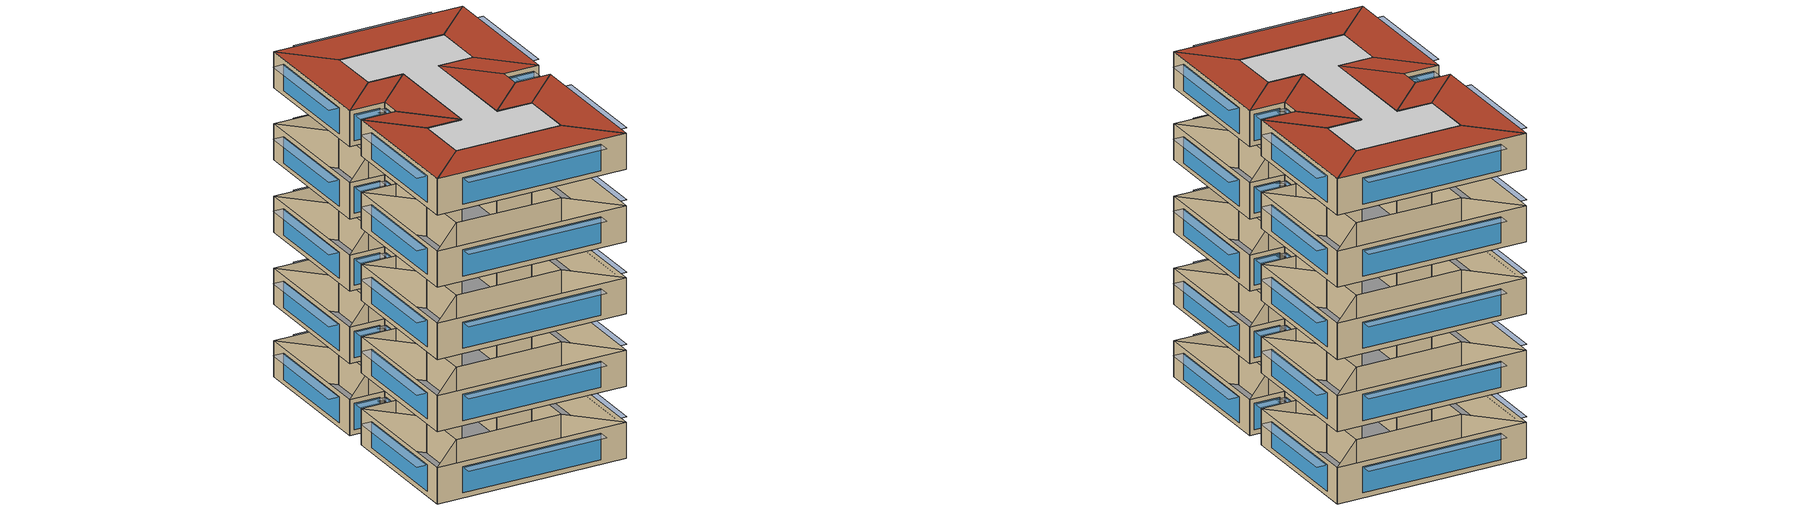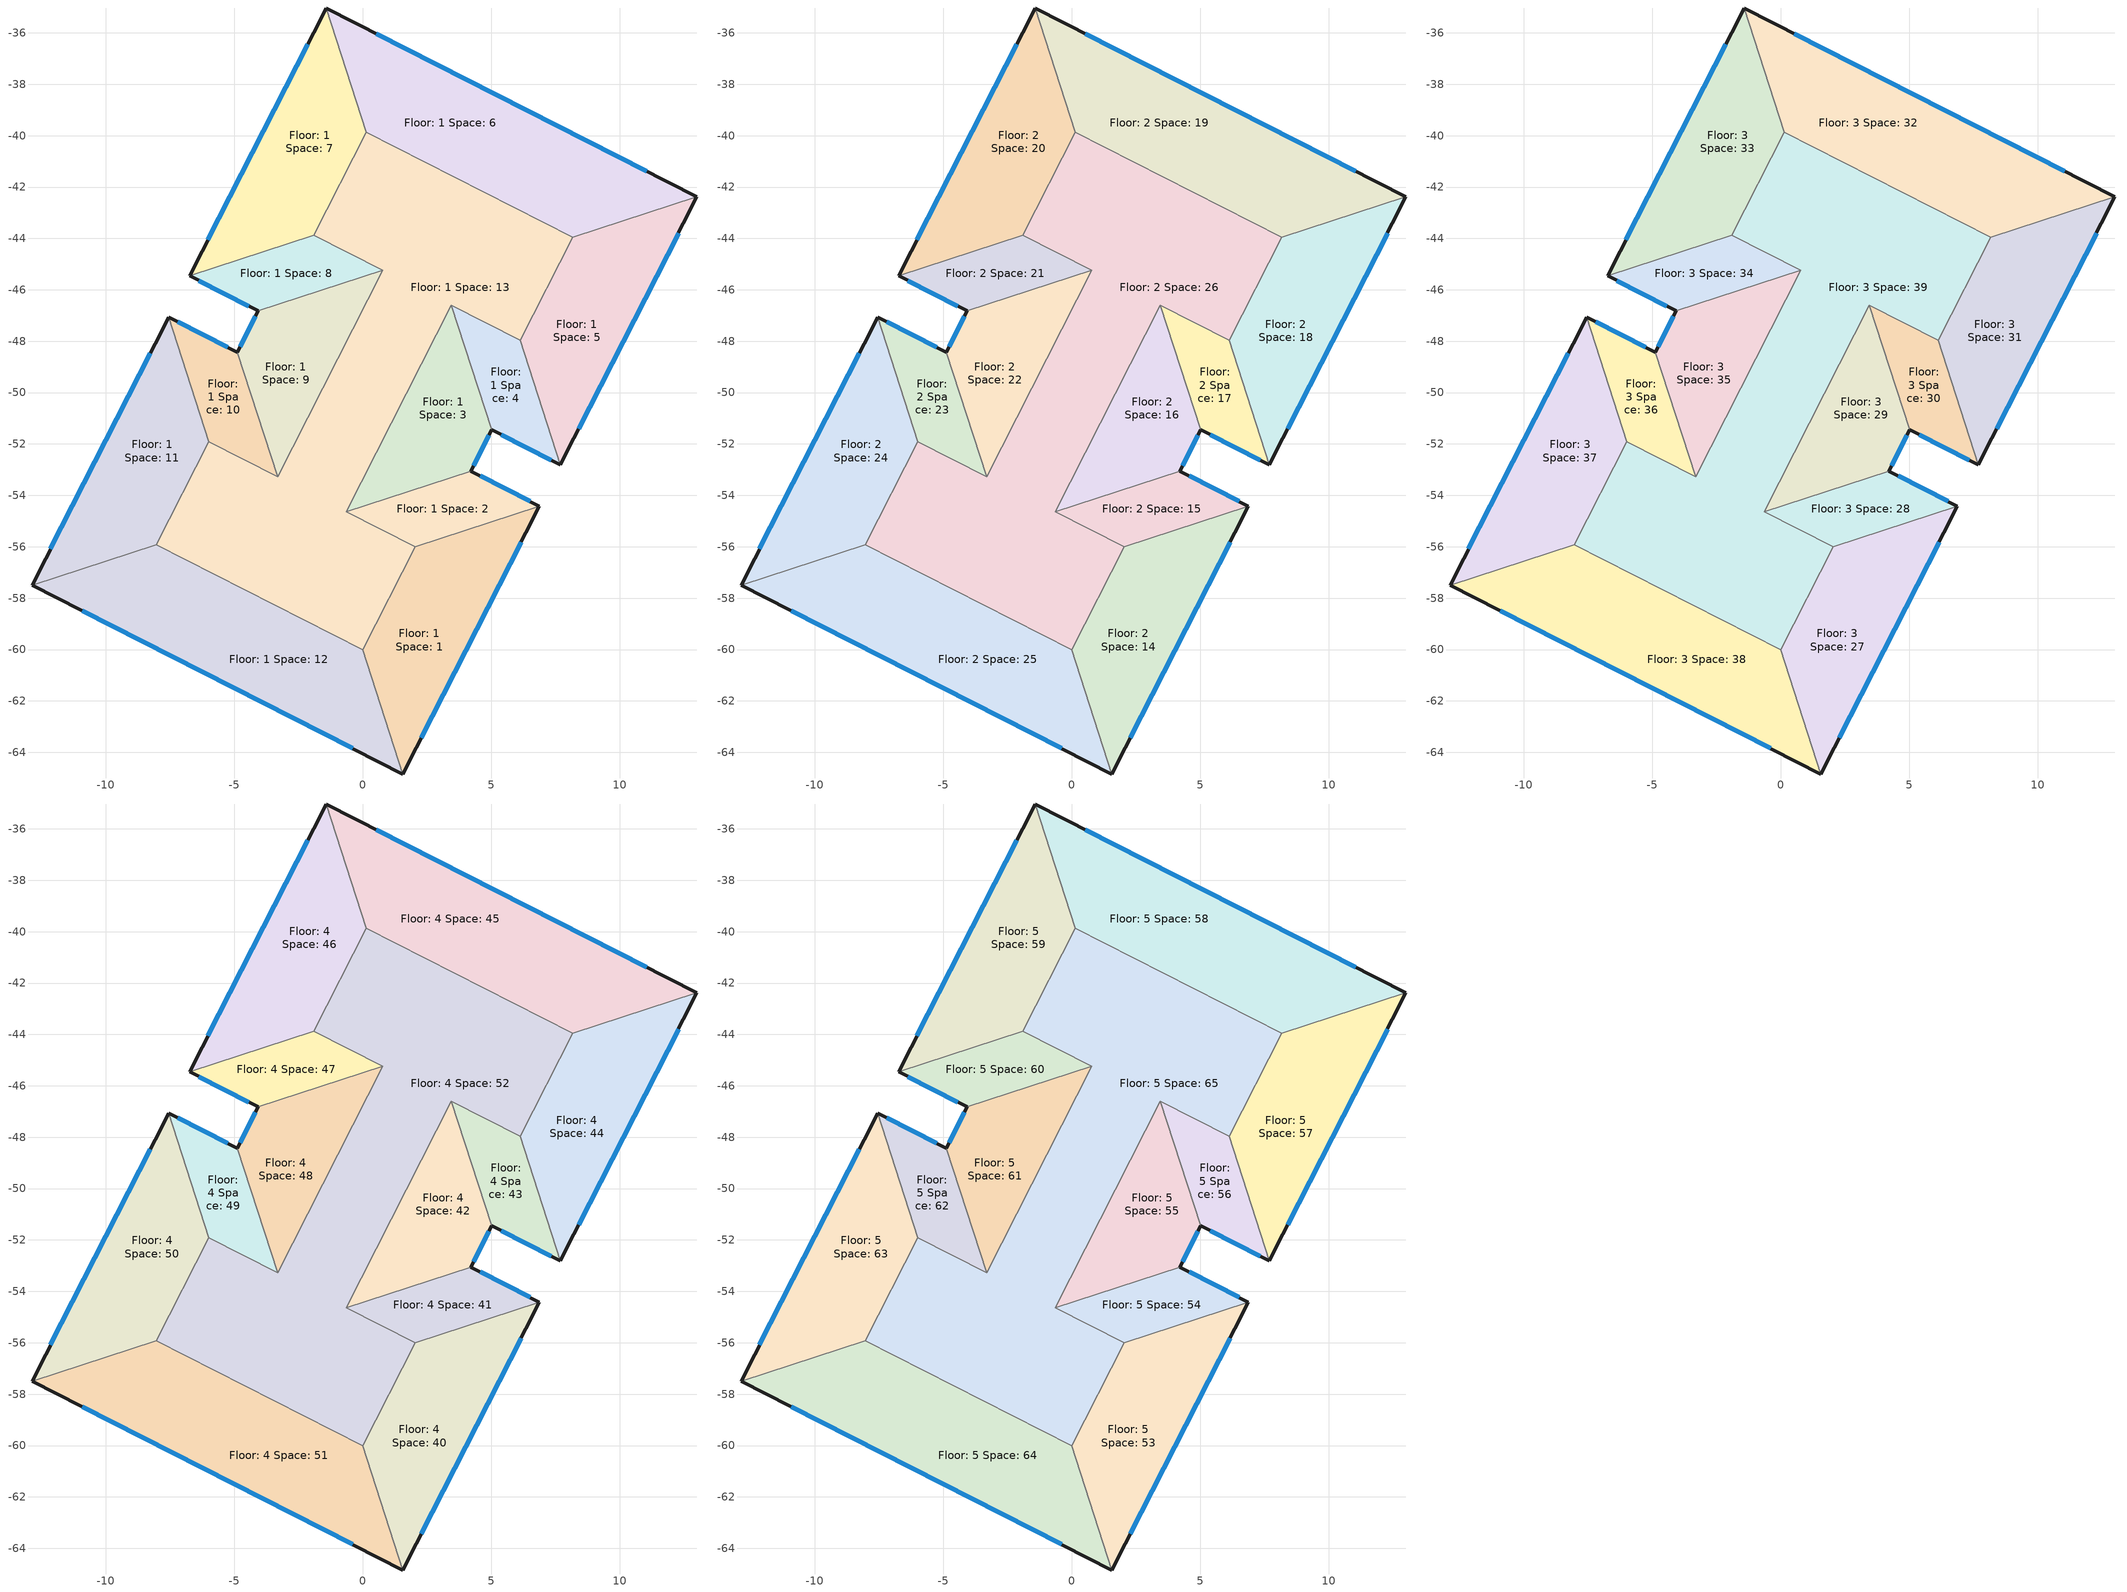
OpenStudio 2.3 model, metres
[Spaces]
Floor: 1 Space: 1
 floor ground: 1.57,-64.84 0,-60 2.04,-55.99 6.88,-54.42 z0
 wall outside: 1.57,-64.84 6.88,-54.42 z0:3
 wall to Floor: 1 Space: 12: 2.04,-55.99 0,-60 / 1.57,-64.84 0,-60 z0:3
 wall to Floor: 1 Space: 2: 2.04,-55.99 6.88,-54.42 z0:3
 wall to Floor: 2 Space: 14: 6.88,-54.42 2.04,-55.99 z6:9
 wall to Floor: 2 Space: 15: 4.21,-53.06 -0.63,-54.63 z6:9
 wall to Floor: 2 Space: 16: 5.03,-51.45 3.46,-46.61 z6:9
 wall to Floor: 2 Space: 17: 7.7,-52.81 6.13,-47.97 z6:9
 wall to Floor: 2 Space: 18: 13.01,-42.39 8.17,-43.96 z6:9
 wall to Floor: 2 Space: 19: -1.42,-35.03 0.15,-39.88 z6:9
 wall to Floor: 2 Space: 20: -6.73,-45.46 -1.89,-43.89 z6:9
 wall to Floor: 2 Space: 21: -4.06,-46.82 0.78,-45.25 z6:9
 wall to Floor: 2 Space: 22: -4.88,-48.42 -3.3,-53.27 z6:9
 wall to Floor: 2 Space: 23: -7.55,-47.06 -5.98,-51.9 z6:9
 wall to Floor: 2 Space: 24: -12.86,-57.49 -8.02,-55.91 z6:9
 wall to Floor: 2 Space: 25: 1.57,-64.84 0,-60 z6:9
 wall to Floor: 3 Space: 27: 6.88,-54.42 2.04,-55.99 z12:15
 wall to Floor: 3 Space: 28: 4.21,-53.06 -0.63,-54.63 z12:15
 wall to Floor: 3 Space: 29: 5.03,-51.45 3.46,-46.61 z12:15
 wall to Floor: 3 Space: 30: 7.7,-52.81 6.13,-47.97 z12:15
 wall to Floor: 3 Space: 31: 13.01,-42.39 8.17,-43.96 z12:15
 wall to Floor: 3 Space: 32: -1.42,-35.03 0.15,-39.88 z12:15
 wall to Floor: 3 Space: 33: -6.73,-45.46 -1.89,-43.89 z12:15
 wall to Floor: 3 Space: 34: -4.06,-46.82 0.78,-45.25 z12:15
 wall to Floor: 3 Space: 35: -4.88,-48.42 -3.3,-53.27 z12:15
 wall to Floor: 3 Space: 36: -7.55,-47.06 -5.98,-51.9 z12:15
 wall to Floor: 3 Space: 37: -12.86,-57.49 -8.02,-55.91 z12:15
 wall to Floor: 3 Space: 38: 1.57,-64.84 0,-60 z12:15
 wall to Floor: 4 Space: 40: 6.88,-54.42 2.04,-55.99 z18:21
 wall to Floor: 4 Space: 41: 4.21,-53.06 -0.63,-54.63 z18:21
 wall to Floor: 4 Space: 42: 5.03,-51.45 3.46,-46.61 z18:21
 wall to Floor: 4 Space: 43: 7.7,-52.81 6.13,-47.97 z18:21
 wall to Floor: 4 Space: 44: 13.01,-42.39 8.17,-43.96 z18:21
 wall to Floor: 4 Space: 45: -1.42,-35.03 0.15,-39.88 z18:21
 wall to Floor: 4 Space: 46: -6.73,-45.46 -1.89,-43.89 z18:21
 wall to Floor: 4 Space: 47: -4.06,-46.82 0.78,-45.25 z18:21
 wall to Floor: 4 Space: 48: -4.88,-48.42 -3.3,-53.27 z18:21
 wall to Floor: 4 Space: 49: -7.55,-47.06 -5.98,-51.9 z18:21
 wall to Floor: 4 Space: 50: -12.86,-57.49 -8.02,-55.91 z18:21
 wall to Floor: 4 Space: 51: 1.57,-64.84 0,-60 z18:21
 wall to Floor: 5 Space: 53: 6.88,-54.42 2.04,-55.99 z24:27
 wall to Floor: 5 Space: 54: 4.21,-53.06 -0.63,-54.63 z24:27
 wall to Floor: 5 Space: 55: 5.03,-51.45 3.46,-46.61 z24:27
 wall to Floor: 5 Space: 56: 7.7,-52.81 6.13,-47.97 z24:27
 wall to Floor: 5 Space: 57: 13.01,-42.39 8.17,-43.96 z24:27
 wall to Floor: 5 Space: 58: -1.42,-35.03 0.15,-39.88 z24:27
 wall to Floor: 5 Space: 59: -6.73,-45.46 -1.89,-43.89 z24:27
 wall to Floor: 5 Space: 60: -4.06,-46.82 0.78,-45.25 z24:27
 wall to Floor: 5 Space: 61: -4.88,-48.42 -3.3,-53.27 z24:27
 wall to Floor: 5 Space: 62: -7.55,-47.06 -5.98,-51.9 z24:27
 wall to Floor: 5 Space: 63: -12.86,-57.49 -8.02,-55.91 z24:27
 wall to Floor: 5 Space: 64: 1.57,-64.84 0,-60 z24:27
 window: 2.29,-63.43 6.17,-55.82 z0.41:2.6
Floor: 1 Space: 12
 floor ground: -12.86,-57.49 -8.02,-55.91 0,-60 1.57,-64.84 z0
 wall outside: -12.86,-57.49 1.57,-64.84 z0:3
 wall to Floor: 1 Space: 2: 2.04,-55.99 -0.63,-54.63 z0:3
 wall to Floor: 1 Space: 3: -0.63,-54.63 3.46,-46.61 z0:3
 wall to Floor: 1 Space: 4: 3.46,-46.61 6.13,-47.97 z0:3
 wall to Floor: 1 Space: 5: 6.13,-47.97 8.17,-43.96 z0:3
 wall to Floor: 1 Space: 6: 8.17,-43.96 0.15,-39.88 z0:3
 wall to Floor: 1 Space: 7: 0.15,-39.88 -1.89,-43.89 z0:3
 wall to Floor: 1 Space: 8: -1.89,-43.89 0.78,-45.25 z0:3
 wall to Floor: 1 Space: 9: 0.78,-45.25 -3.3,-53.27 z0:3
 wall to Floor: 1 Space: 10: -3.3,-53.27 -5.98,-51.9 z0:3
 wall to Floor: 1 Space: 11: -5.98,-51.9 -8.02,-55.91 / -12.86,-57.49 -8.02,-55.91 z0:3
 wall adiabatic: 0,-60 -8.02,-55.91 z0:3
 wall to Floor: 2 Space: 24: -5.98,-51.9 -8.02,-55.91 z6:9
 window: -10.91,-58.48 -0.38,-63.85 z0.41:2.6
Floor: 1 Space: 2
 floor ground: 6.88,-54.42 2.04,-55.99 -0.63,-54.63 4.21,-53.06 z0
 wall outside: 6.88,-54.42 4.21,-53.06 z0:3
 wall to Floor: 1 Space: 3: -0.63,-54.63 4.21,-53.06 z0:3
 window: 6.52,-54.23 4.57,-53.24 z0.41:2.6
Floor: 1 Space: 3
 floor ground: 4.21,-53.06 -0.63,-54.63 3.46,-46.61 5.03,-51.45 z0
 wall outside: 4.21,-53.06 5.03,-51.45 z0:3
 wall to Floor: 1 Space: 4: 3.46,-46.61 5.03,-51.45 z0:3
 window: 4.32,-52.84 4.92,-51.67 z0.41:2.6
Floor: 1 Space: 4
 floor ground: 5.03,-51.45 3.46,-46.61 6.13,-47.97 7.7,-52.81 z0
 wall outside: 5.03,-51.45 7.7,-52.81 z0:3
 wall to Floor: 1 Space: 5: 6.13,-47.97 7.7,-52.81 z0:3
 window: 5.39,-51.64 7.34,-52.63 z0.41:2.6
Floor: 1 Space: 5
 floor ground: 7.7,-52.81 6.13,-47.97 8.17,-43.96 13.01,-42.39 z0
 wall outside: 7.7,-52.81 13.01,-42.39 z0:3
 wall to Floor: 1 Space: 6: 8.17,-43.96 13.01,-42.39 z0:3
 window: 8.42,-51.41 12.3,-43.8 z0.41:2.6
Floor: 1 Space: 6
 floor ground: 13.01,-42.39 8.17,-43.96 0.15,-39.88 -1.42,-35.03 z0
 wall outside: 13.01,-42.39 -1.42,-35.03 z0:3
 wall to Floor: 1 Space: 7: 0.15,-39.88 -1.42,-35.03 z0:3
 window: 11.07,-41.4 0.53,-36.03 z0.41:2.6
Floor: 1 Space: 7
 floor ground: -1.42,-35.03 0.15,-39.88 -1.89,-43.89 -6.73,-45.46 z0
 wall outside: -1.42,-35.03 -6.73,-45.46 z0:3
 wall to Floor: 1 Space: 8: -1.89,-43.89 -6.73,-45.46 z0:3
 window: -2.14,-36.44 -6.02,-44.05 z0.41:2.6
Floor: 1 Space: 8
 floor ground: -6.73,-45.46 -1.89,-43.89 0.78,-45.25 -4.06,-46.82 z0
 wall outside: -6.73,-45.46 -4.06,-46.82 z0:3
 wall to Floor: 1 Space: 9: 0.78,-45.25 -4.06,-46.82 z0:3
 window: -6.37,-45.64 -4.42,-46.64 z0.41:2.6
Floor: 1 Space: 9
 floor ground: -4.06,-46.82 0.78,-45.25 -3.3,-53.27 -4.88,-48.42 z0
 wall outside: -4.06,-46.82 -4.88,-48.42 z0:3
 wall to Floor: 1 Space: 10: -3.3,-53.27 -4.88,-48.42 z0:3
 window: -4.17,-47.04 -4.77,-48.21 z0.41:2.6
Floor: 1 Space: 10
 floor ground: -4.88,-48.42 -3.3,-53.27 -5.98,-51.9 -7.55,-47.06 z0
 wall outside: -4.88,-48.42 -7.55,-47.06 z0:3
 wall to Floor: 1 Space: 11: -5.98,-51.9 -7.55,-47.06 z0:3
 window: -5.24,-48.24 -7.19,-47.25 z0.41:2.6
Floor: 1 Space: 11
 floor ground: -7.55,-47.06 -5.98,-51.9 -8.02,-55.91 -12.86,-57.49 z0
 wall outside: -7.55,-47.06 -12.86,-57.49 z0:3
 window: -8.27,-48.47 -12.14,-56.08 z0.41:2.6
Floor: 1 Space: 13
 floor ground: -8.02,-55.91 -5.98,-51.9 -3.3,-53.27 0.78,-45.25 -1.89,-43.89 0.15,-39.88 8.17,-43.96 6.13,-47.97 3.46,-46.61 -0.63,-54.63 2.04,-55.99 0,-60 z0
Floor: 2 Space: 14
 floor ground: 1.57,-64.84 0,-60 2.04,-55.99 6.88,-54.42 z6
 wall outside: 1.57,-64.84 6.88,-54.42 z6:9
 wall to Floor: 2 Space: 24: 2.04,-55.99 0,-60 z6:9
 window: 2.29,-63.43 6.17,-55.82 z6.41:8.6
Floor: 2 Space: 24
 floor ground: -7.55,-47.06 -5.98,-51.9 -8.02,-55.91 -12.86,-57.49 z6
 wall outside: -7.55,-47.06 -12.86,-57.49 z6:9
 wall to Floor: 2 Space: 15: 2.04,-55.99 -0.63,-54.63 z6:9
 wall to Floor: 2 Space: 16: -0.63,-54.63 3.46,-46.61 z6:9
 wall to Floor: 2 Space: 17: 3.46,-46.61 6.13,-47.97 z6:9
 wall to Floor: 2 Space: 18: 6.13,-47.97 8.17,-43.96 z6:9
 wall to Floor: 2 Space: 19: 8.17,-43.96 0.15,-39.88 z6:9
 wall to Floor: 2 Space: 20: 0.15,-39.88 -1.89,-43.89 z6:9
 wall to Floor: 2 Space: 21: -1.89,-43.89 0.78,-45.25 z6:9
 wall to Floor: 2 Space: 22: 0.78,-45.25 -3.3,-53.27 z6:9
 wall to Floor: 2 Space: 23: -3.3,-53.27 -5.98,-51.9 z6:9
 wall to Floor: 2 Space: 25: -8.02,-55.91 0,-60 z6:9
 wall to Floor: 3 Space: 36: -3.3,-53.27 -5.98,-51.9 z12:15
 window: -8.27,-48.47 -12.14,-56.08 z6.41:8.6
Floor: 2 Space: 15
 floor ground: 6.88,-54.42 2.04,-55.99 -0.63,-54.63 4.21,-53.06 z6
 wall outside: 6.88,-54.42 4.21,-53.06 z6:9
 window: 6.52,-54.23 4.57,-53.24 z6.41:8.6
Floor: 2 Space: 16
 floor ground: 4.21,-53.06 -0.63,-54.63 3.46,-46.61 5.03,-51.45 z6
 wall outside: 4.21,-53.06 5.03,-51.45 z6:9
 window: 4.32,-52.84 4.92,-51.67 z6.41:8.6
Floor: 2 Space: 17
 floor ground: 5.03,-51.45 3.46,-46.61 6.13,-47.97 7.7,-52.81 z6
 wall outside: 5.03,-51.45 7.7,-52.81 z6:9
 window: 5.39,-51.64 7.34,-52.63 z6.41:8.6
Floor: 2 Space: 18
 floor ground: 7.7,-52.81 6.13,-47.97 8.17,-43.96 13.01,-42.39 z6
 wall outside: 7.7,-52.81 13.01,-42.39 z6:9
 window: 8.42,-51.41 12.3,-43.8 z6.41:8.6
Floor: 2 Space: 19
 floor ground: 13.01,-42.39 8.17,-43.96 0.15,-39.88 -1.42,-35.03 z6
 wall outside: 13.01,-42.39 -1.42,-35.03 z6:9
 window: 11.07,-41.4 0.53,-36.03 z6.41:8.6
Floor: 2 Space: 20
 floor ground: -1.42,-35.03 0.15,-39.88 -1.89,-43.89 -6.73,-45.46 z6
 wall outside: -1.42,-35.03 -6.73,-45.46 z6:9
 window: -2.14,-36.44 -6.02,-44.05 z6.41:8.6
Floor: 2 Space: 21
 floor ground: -6.73,-45.46 -1.89,-43.89 0.78,-45.25 -4.06,-46.82 z6
 wall outside: -6.73,-45.46 -4.06,-46.82 z6:9
 window: -6.37,-45.64 -4.42,-46.64 z6.41:8.6
Floor: 2 Space: 22
 floor ground: -4.06,-46.82 0.78,-45.25 -3.3,-53.27 -4.88,-48.42 z6
 wall outside: -4.06,-46.82 -4.88,-48.42 z6:9
 window: -4.17,-47.04 -4.77,-48.21 z6.41:8.6
Floor: 2 Space: 23
 floor ground: -4.88,-48.42 -3.3,-53.27 -5.98,-51.9 -7.55,-47.06 z6
 wall outside: -4.88,-48.42 -7.55,-47.06 z6:9
 window: -5.24,-48.24 -7.19,-47.25 z6.41:8.6
Floor: 2 Space: 25
 floor ground: -12.86,-57.49 -8.02,-55.91 0,-60 1.57,-64.84 z6
 wall outside: -12.86,-57.49 1.57,-64.84 z6:9
 window: -10.91,-58.48 -0.38,-63.85 z6.41:8.6
Floor: 2 Space: 26
 floor ground: -8.02,-55.91 -5.98,-51.9 -3.3,-53.27 0.78,-45.25 -1.89,-43.89 0.15,-39.88 8.17,-43.96 6.13,-47.97 3.46,-46.61 -0.63,-54.63 2.04,-55.99 0,-60 z6
Floor: 3 Space: 27
 floor ground: 1.57,-64.84 0,-60 2.04,-55.99 6.88,-54.42 z12
 wall outside: 1.57,-64.84 6.88,-54.42 z12:15
 wall to Floor: 3 Space: 36: 2.04,-55.99 0,-60 z12:15
 window: 2.29,-63.43 6.17,-55.82 z12.4:14.6
Floor: 3 Space: 36
 floor ground: -4.88,-48.42 -3.3,-53.27 -5.98,-51.9 -7.55,-47.06 z12
 wall outside: -4.88,-48.42 -7.55,-47.06 z12:15
 wall to Floor: 3 Space: 28: 2.04,-55.99 -0.63,-54.63 z12:15
 wall to Floor: 3 Space: 29: -0.63,-54.63 3.46,-46.61 z12:15
 wall to Floor: 3 Space: 30: 3.46,-46.61 6.13,-47.97 z12:15
 wall to Floor: 3 Space: 31: 6.13,-47.97 8.17,-43.96 z12:15
 wall to Floor: 3 Space: 32: 8.17,-43.96 0.15,-39.88 z12:15
 wall to Floor: 3 Space: 33: 0.15,-39.88 -1.89,-43.89 z12:15
 wall to Floor: 3 Space: 34: -1.89,-43.89 0.78,-45.25 z12:15
 wall to Floor: 3 Space: 35: 0.78,-45.25 -3.3,-53.27 z12:15
 wall to Floor: 3 Space: 37: -5.98,-51.9 -8.02,-55.91 z12:15
 wall to Floor: 3 Space: 38: -8.02,-55.91 0,-60 z12:15
 wall to Floor: 4 Space: 48: 0.78,-45.25 -3.3,-53.27 z18:21
 window: -5.24,-48.24 -7.19,-47.25 z12.4:14.6
Floor: 3 Space: 28
 floor ground: 6.88,-54.42 2.04,-55.99 -0.63,-54.63 4.21,-53.06 z12
 wall outside: 6.88,-54.42 4.21,-53.06 z12:15
 window: 6.52,-54.23 4.57,-53.24 z12.4:14.6
Floor: 3 Space: 29
 floor ground: 4.21,-53.06 -0.63,-54.63 3.46,-46.61 5.03,-51.45 z12
 wall outside: 4.21,-53.06 5.03,-51.45 z12:15
 window: 4.32,-52.84 4.92,-51.67 z12.4:14.6
Floor: 3 Space: 30
 floor ground: 5.03,-51.45 3.46,-46.61 6.13,-47.97 7.7,-52.81 z12
 wall outside: 5.03,-51.45 7.7,-52.81 z12:15
 window: 5.39,-51.64 7.34,-52.63 z12.4:14.6
Floor: 3 Space: 31
 floor ground: 7.7,-52.81 6.13,-47.97 8.17,-43.96 13.01,-42.39 z12
 wall outside: 7.7,-52.81 13.01,-42.39 z12:15
 window: 8.42,-51.41 12.3,-43.8 z12.4:14.6
Floor: 3 Space: 32
 floor ground: 13.01,-42.39 8.17,-43.96 0.15,-39.88 -1.42,-35.03 z12
 wall outside: 13.01,-42.39 -1.42,-35.03 z12:15
 window: 11.07,-41.4 0.53,-36.03 z12.4:14.6
Floor: 3 Space: 33
 floor ground: -1.42,-35.03 0.15,-39.88 -1.89,-43.89 -6.73,-45.46 z12
 wall outside: -1.42,-35.03 -6.73,-45.46 z12:15
 window: -2.14,-36.44 -6.02,-44.05 z12.4:14.6
Floor: 3 Space: 34
 floor ground: -6.73,-45.46 -1.89,-43.89 0.78,-45.25 -4.06,-46.82 z12
 wall outside: -6.73,-45.46 -4.06,-46.82 z12:15
 window: -6.37,-45.64 -4.42,-46.64 z12.4:14.6
Floor: 3 Space: 35
 floor ground: -4.06,-46.82 0.78,-45.25 -3.3,-53.27 -4.88,-48.42 z12
 wall outside: -4.06,-46.82 -4.88,-48.42 z12:15
 window: -4.17,-47.04 -4.77,-48.21 z12.4:14.6
Floor: 3 Space: 37
 floor ground: -7.55,-47.06 -5.98,-51.9 -8.02,-55.91 -12.86,-57.49 z12
 wall outside: -7.55,-47.06 -12.86,-57.49 z12:15
 window: -8.27,-48.47 -12.14,-56.08 z12.4:14.6
Floor: 3 Space: 38
 floor ground: -12.86,-57.49 -8.02,-55.91 0,-60 1.57,-64.84 z12
 wall outside: -12.86,-57.49 1.57,-64.84 z12:15
 window: -10.91,-58.48 -0.38,-63.85 z12.4:14.6
Floor: 3 Space: 39
 floor ground: -8.02,-55.91 -5.98,-51.9 -3.3,-53.27 0.78,-45.25 -1.89,-43.89 0.15,-39.88 8.17,-43.96 6.13,-47.97 3.46,-46.61 -0.63,-54.63 2.04,-55.99 0,-60 z12
Floor: 4 Space: 40
 floor ground: 1.57,-64.84 0,-60 2.04,-55.99 6.88,-54.42 z18
 wall outside: 1.57,-64.84 6.88,-54.42 z18:21
 wall to Floor: 4 Space: 48: 2.04,-55.99 0,-60 z18:21
 window: 2.29,-63.43 6.17,-55.82 z18.41:20.59
Floor: 4 Space: 48
 floor ground: -4.06,-46.82 0.78,-45.25 -3.3,-53.27 -4.88,-48.42 z18
 wall outside: -4.06,-46.82 -4.88,-48.42 z18:21
 wall to Floor: 4 Space: 41: 2.04,-55.99 -0.63,-54.63 z18:21
 wall to Floor: 4 Space: 42: -0.63,-54.63 3.46,-46.61 z18:21
 wall to Floor: 4 Space: 43: 3.46,-46.61 6.13,-47.97 z18:21
 wall to Floor: 4 Space: 44: 6.13,-47.97 8.17,-43.96 z18:21
 wall to Floor: 4 Space: 45: 8.17,-43.96 0.15,-39.88 z18:21
 wall to Floor: 4 Space: 46: 0.15,-39.88 -1.89,-43.89 z18:21
 wall to Floor: 4 Space: 47: -1.89,-43.89 0.78,-45.25 z18:21
 wall to Floor: 4 Space: 49: -3.3,-53.27 -5.98,-51.9 z18:21
 wall to Floor: 4 Space: 50: -5.98,-51.9 -8.02,-55.91 z18:21
 wall to Floor: 4 Space: 51: -8.02,-55.91 0,-60 z18:21
 wall to Floor: 5 Space: 60: -1.89,-43.89 0.78,-45.25 z24:27
 window: -4.17,-47.04 -4.77,-48.21 z18.41:20.59
Floor: 4 Space: 41
 floor ground: 6.88,-54.42 2.04,-55.99 -0.63,-54.63 4.21,-53.06 z18
 wall outside: 6.88,-54.42 4.21,-53.06 z18:21
 window: 6.52,-54.23 4.57,-53.24 z18.41:20.59
Floor: 4 Space: 42
 floor ground: 4.21,-53.06 -0.63,-54.63 3.46,-46.61 5.03,-51.45 z18
 wall outside: 4.21,-53.06 5.03,-51.45 z18:21
 window: 4.32,-52.84 4.92,-51.67 z18.41:20.59
Floor: 4 Space: 43
 floor ground: 5.03,-51.45 3.46,-46.61 6.13,-47.97 7.7,-52.81 z18
 wall outside: 5.03,-51.45 7.7,-52.81 z18:21
 window: 5.39,-51.64 7.34,-52.63 z18.41:20.59
Floor: 4 Space: 44
 floor ground: 7.7,-52.81 6.13,-47.97 8.17,-43.96 13.01,-42.39 z18
 wall outside: 7.7,-52.81 13.01,-42.39 z18:21
 window: 8.42,-51.41 12.3,-43.8 z18.41:20.59
Floor: 4 Space: 45
 floor ground: 13.01,-42.39 8.17,-43.96 0.15,-39.88 -1.42,-35.03 z18
 wall outside: 13.01,-42.39 -1.42,-35.03 z18:21
 window: 11.07,-41.4 0.53,-36.03 z18.41:20.59
Floor: 4 Space: 46
 floor ground: -1.42,-35.03 0.15,-39.88 -1.89,-43.89 -6.73,-45.46 z18
 wall outside: -1.42,-35.03 -6.73,-45.46 z18:21
 window: -2.14,-36.44 -6.02,-44.05 z18.41:20.59
Floor: 4 Space: 47
 floor ground: -6.73,-45.46 -1.89,-43.89 0.78,-45.25 -4.06,-46.82 z18
 wall outside: -6.73,-45.46 -4.06,-46.82 z18:21
 window: -6.37,-45.64 -4.42,-46.64 z18.41:20.59
Floor: 4 Space: 49
 floor ground: -4.88,-48.42 -3.3,-53.27 -5.98,-51.9 -7.55,-47.06 z18
 wall outside: -4.88,-48.42 -7.55,-47.06 z18:21
 window: -5.24,-48.24 -7.19,-47.25 z18.41:20.59
Floor: 4 Space: 50
 floor ground: -7.55,-47.06 -5.98,-51.9 -8.02,-55.91 -12.86,-57.49 z18
 wall outside: -7.55,-47.06 -12.86,-57.49 z18:21
 window: -8.27,-48.47 -12.14,-56.08 z18.41:20.59
Floor: 4 Space: 51
 floor ground: -12.86,-57.49 -8.02,-55.91 0,-60 1.57,-64.84 z18
 wall outside: -12.86,-57.49 1.57,-64.84 z18:21
 window: -10.91,-58.48 -0.38,-63.85 z18.41:20.59
Floor: 4 Space: 52
 floor ground: -8.02,-55.91 -5.98,-51.9 -3.3,-53.27 0.78,-45.25 -1.89,-43.89 0.15,-39.88 8.17,-43.96 6.13,-47.97 3.46,-46.61 -0.63,-54.63 2.04,-55.99 0,-60 z18
Floor: 5 Space: 53
 floor ground: 1.57,-64.84 0,-60 2.04,-55.99 6.88,-54.42 z24
 wall outside: 1.57,-64.84 6.88,-54.42 z24:27
 wall to Floor: 5 Space: 60: 2.04,-55.99 0,-60 z24:27
 window: 2.29,-63.43 6.17,-55.82 z24.41:26.59
 roof outside: 0,-60 1.57,-64.84 6.88,-54.42 2.04,-55.99 z27
Floor: 5 Space: 60
 floor ground: -6.73,-45.46 -1.89,-43.89 0.78,-45.25 -4.06,-46.82 z24
 wall outside: -6.73,-45.46 -4.06,-46.82 z24:27
 wall to Floor: 5 Space: 54: 2.04,-55.99 -0.63,-54.63 z24:27
 wall to Floor: 5 Space: 55: -0.63,-54.63 3.46,-46.61 z24:27
 wall to Floor: 5 Space: 56: 3.46,-46.61 6.13,-47.97 z24:27
 wall to Floor: 5 Space: 57: 6.13,-47.97 8.17,-43.96 z24:27
 wall to Floor: 5 Space: 58: 8.17,-43.96 0.15,-39.88 z24:27
 wall to Floor: 5 Space: 59: 0.15,-39.88 -1.89,-43.89 z24:27
 wall to Floor: 5 Space: 61: 0.78,-45.25 -3.3,-53.27 z24:27
 wall to Floor: 5 Space: 62: -3.3,-53.27 -5.98,-51.9 z24:27
 wall to Floor: 5 Space: 63: -5.98,-51.9 -8.02,-55.91 z24:27
 wall to Floor: 5 Space: 64: -8.02,-55.91 0,-60 z24:27
 window: -6.37,-45.64 -4.42,-46.64 z24.41:26.59
 roof outside: -1.89,-43.89 -6.73,-45.46 -4.06,-46.82 0.78,-45.25 z27
Floor: 5 Space: 54
 floor ground: 6.88,-54.42 2.04,-55.99 -0.63,-54.63 4.21,-53.06 z24
 wall outside: 6.88,-54.42 4.21,-53.06 z24:27
 window: 6.52,-54.23 4.57,-53.24 z24.41:26.59
 roof outside: 2.04,-55.99 6.88,-54.42 4.21,-53.06 -0.63,-54.63 z27
Floor: 5 Space: 55
 floor ground: 4.21,-53.06 -0.63,-54.63 3.46,-46.61 5.03,-51.45 z24
 wall outside: 4.21,-53.06 5.03,-51.45 z24:27
 window: 4.32,-52.84 4.92,-51.67 z24.41:26.59
 roof outside: -0.63,-54.63 4.21,-53.06 5.03,-51.45 3.46,-46.61 z27
Floor: 5 Space: 56
 floor ground: 5.03,-51.45 3.46,-46.61 6.13,-47.97 7.7,-52.81 z24
 wall outside: 5.03,-51.45 7.7,-52.81 z24:27
 window: 5.39,-51.64 7.34,-52.63 z24.41:26.59
 roof outside: 3.46,-46.61 5.03,-51.45 7.7,-52.81 6.13,-47.97 z27
Floor: 5 Space: 57
 floor ground: 7.7,-52.81 6.13,-47.97 8.17,-43.96 13.01,-42.39 z24
 wall outside: 7.7,-52.81 13.01,-42.39 z24:27
 window: 8.42,-51.41 12.3,-43.8 z24.41:26.59
 roof outside: 6.13,-47.97 7.7,-52.81 13.01,-42.39 8.17,-43.96 z27
Floor: 5 Space: 58
 floor ground: 13.01,-42.39 8.17,-43.96 0.15,-39.88 -1.42,-35.03 z24
 wall outside: 13.01,-42.39 -1.42,-35.03 z24:27
 window: 11.07,-41.4 0.53,-36.03 z24.41:26.59
 roof outside: 8.17,-43.96 13.01,-42.39 -1.42,-35.03 0.15,-39.88 z27
Floor: 5 Space: 59
 floor ground: -1.42,-35.03 0.15,-39.88 -1.89,-43.89 -6.73,-45.46 z24
 wall outside: -1.42,-35.03 -6.73,-45.46 z24:27
 window: -2.14,-36.44 -6.02,-44.05 z24.41:26.59
 roof outside: 0.15,-39.88 -1.42,-35.03 -6.73,-45.46 -1.89,-43.89 z27
Floor: 5 Space: 61
 floor ground: -4.06,-46.82 0.78,-45.25 -3.3,-53.27 -4.88,-48.42 z24
 wall outside: -4.06,-46.82 -4.88,-48.42 z24:27
 window: -4.17,-47.04 -4.77,-48.21 z24.41:26.59
 roof outside: 0.78,-45.25 -4.06,-46.82 -4.88,-48.42 -3.3,-53.27 z27
Floor: 5 Space: 62
 floor ground: -4.88,-48.42 -3.3,-53.27 -5.98,-51.9 -7.55,-47.06 z24
 wall outside: -4.88,-48.42 -7.55,-47.06 z24:27
 window: -5.24,-48.24 -7.19,-47.25 z24.41:26.59
 roof outside: -3.3,-53.27 -4.88,-48.42 -7.55,-47.06 -5.98,-51.9 z27
Floor: 5 Space: 63
 floor ground: -7.55,-47.06 -5.98,-51.9 -8.02,-55.91 -12.86,-57.49 z24
 wall outside: -7.55,-47.06 -12.86,-57.49 z24:27
 window: -8.27,-48.47 -12.14,-56.08 z24.41:26.59
 roof outside: -5.98,-51.9 -7.55,-47.06 -12.86,-57.49 -8.02,-55.91 z27
Floor: 5 Space: 64
 floor ground: -12.86,-57.49 -8.02,-55.91 0,-60 1.57,-64.84 z24
 wall outside: -12.86,-57.49 1.57,-64.84 z24:27
 window: -10.91,-58.48 -0.38,-63.85 z24.41:26.59
 roof outside: -8.02,-55.91 -12.86,-57.49 1.57,-64.84 0,-60 z27
Floor: 5 Space: 65
 floor ground: -8.02,-55.91 -5.98,-51.9 -3.3,-53.27 0.78,-45.25 -1.89,-43.89 0.15,-39.88 8.17,-43.96 6.13,-47.97 3.46,-46.61 -0.63,-54.63 2.04,-55.99 0,-60 z24
 ceiling ground: -8.02,-55.91 -5.98,-51.9 -3.3,-53.27 0.78,-45.25 -1.89,-43.89 0.15,-39.88 8.17,-43.96 6.13,-47.97 3.46,-46.61 -0.63,-54.63 2.04,-55.99 0,-60 z27
shading: 3.09,-63.84 6.97,-56.23 6.17,-55.82 2.29,-63.43 z2.6; 6.93,-53.43 4.98,-52.44 4.57,-53.24 6.52,-54.23 z2.6; 5.12,-53.25 5.72,-52.08 4.92,-51.67 4.32,-52.84 z2.6; 4.98,-52.44 6.93,-53.43 7.34,-52.63 5.39,-51.64 z2.6; 9.22,-51.81 13.1,-44.2 12.3,-43.8 8.42,-51.41 z2.6; 11.47,-40.59 0.94,-35.23 0.53,-36.03 11.07,-41.4 z2.6; -2.94,-36.03 -6.82,-43.64 -6.02,-44.05 -2.14,-36.44 z2.6; -6.78,-46.44 -4.83,-47.44 -4.42,-46.64 -6.37,-45.64 z2.6; -4.97,-46.63 -5.57,-47.8 -4.77,-48.21 -4.17,-47.04 z2.6; -4.83,-47.44 -6.78,-46.44 -7.19,-47.25 -5.24,-48.24 z2.6; -9.07,-48.06 -12.95,-55.67 -12.14,-56.08 -8.27,-48.47 z2.6; -11.32,-59.28 -0.78,-64.65 -0.38,-63.85 -10.91,-58.48 z2.6; 3.09,-63.84 6.97,-56.23 6.17,-55.82 2.29,-63.43 z8.6; 6.93,-53.43 4.98,-52.44 4.57,-53.24 6.52,-54.23 z8.6; 5.12,-53.25 5.72,-52.08 4.92,-51.67 4.32,-52.84 z8.6; 4.98,-52.44 6.93,-53.43 7.34,-52.63 5.39,-51.64 z8.6; 9.22,-51.81 13.1,-44.2 12.3,-43.8 8.42,-51.41 z8.6; 11.47,-40.59 0.94,-35.23 0.53,-36.03 11.07,-41.4 z8.6; -2.94,-36.03 -6.82,-43.64 -6.02,-44.05 -2.14,-36.44 z8.6; -6.78,-46.44 -4.83,-47.44 -4.42,-46.64 -6.37,-45.64 z8.6; -4.97,-46.63 -5.57,-47.8 -4.77,-48.21 -4.17,-47.04 z8.6; -4.83,-47.44 -6.78,-46.44 -7.19,-47.25 -5.24,-48.24 z8.6; -9.07,-48.06 -12.95,-55.67 -12.14,-56.08 -8.27,-48.47 z8.6; -11.32,-59.28 -0.78,-64.65 -0.38,-63.85 -10.91,-58.48 z8.6; 3.09,-63.84 6.97,-56.23 6.17,-55.82 2.29,-63.43 z14.6; 6.93,-53.43 4.98,-52.44 4.57,-53.24 6.52,-54.23 z14.6; 5.12,-53.25 5.72,-52.08 4.92,-51.67 4.32,-52.84 z14.6; 4.98,-52.44 6.93,-53.43 7.34,-52.63 5.39,-51.64 z14.6; 9.22,-51.81 13.1,-44.2 12.3,-43.8 8.42,-51.41 z14.6; 11.47,-40.59 0.94,-35.23 0.53,-36.03 11.07,-41.4 z14.6; -2.94,-36.03 -6.82,-43.64 -6.02,-44.05 -2.14,-36.44 z14.6; -6.78,-46.44 -4.83,-47.44 -4.42,-46.64 -6.37,-45.64 z14.6; -4.97,-46.63 -5.57,-47.8 -4.77,-48.21 -4.17,-47.04 z14.6; -4.83,-47.44 -6.78,-46.44 -7.19,-47.25 -5.24,-48.24 z14.6; -9.07,-48.06 -12.95,-55.67 -12.14,-56.08 -8.27,-48.47 z14.6; -11.32,-59.28 -0.78,-64.65 -0.38,-63.85 -10.91,-58.48 z14.6; 3.09,-63.84 6.97,-56.23 6.17,-55.82 2.29,-63.43 z20.59; 6.93,-53.43 4.98,-52.44 4.57,-53.24 6.52,-54.23 z20.59; 5.12,-53.25 5.72,-52.08 4.92,-51.67 4.32,-52.84 z20.59; 4.98,-52.44 6.93,-53.43 7.34,-52.63 5.39,-51.64 z20.59; 9.22,-51.81 13.1,-44.2 12.3,-43.8 8.42,-51.41 z20.59; 11.47,-40.59 0.94,-35.23 0.53,-36.03 11.07,-41.4 z20.59; -2.94,-36.03 -6.82,-43.64 -6.02,-44.05 -2.14,-36.44 z20.59; -6.78,-46.44 -4.83,-47.44 -4.42,-46.64 -6.37,-45.64 z20.59; -4.97,-46.63 -5.57,-47.8 -4.77,-48.21 -4.17,-47.04 z20.59; -4.83,-47.44 -6.78,-46.44 -7.19,-47.25 -5.24,-48.24 z20.59; -9.07,-48.06 -12.95,-55.67 -12.14,-56.08 -8.27,-48.47 z20.59; -11.32,-59.28 -0.78,-64.65 -0.38,-63.85 -10.91,-58.48 z20.59; 3.09,-63.84 6.97,-56.23 6.17,-55.82 2.29,-63.43 z26.59; 6.93,-53.43 4.98,-52.44 4.57,-53.24 6.52,-54.23 z26.59; 5.12,-53.25 5.72,-52.08 4.92,-51.67 4.32,-52.84 z26.59; 4.98,-52.44 6.93,-53.43 7.34,-52.63 5.39,-51.64 z26.59; 9.22,-51.81 13.1,-44.2 12.3,-43.8 8.42,-51.41 z26.59; 11.47,-40.59 0.94,-35.23 0.53,-36.03 11.07,-41.4 z26.59; -2.94,-36.03 -6.82,-43.64 -6.02,-44.05 -2.14,-36.44 z26.59; -6.78,-46.44 -4.83,-47.44 -4.42,-46.64 -6.37,-45.64 z26.59; -4.97,-46.63 -5.57,-47.8 -4.77,-48.21 -4.17,-47.04 z26.59; -4.83,-47.44 -6.78,-46.44 -7.19,-47.25 -5.24,-48.24 z26.59; -9.07,-48.06 -12.95,-55.67 -12.14,-56.08 -8.27,-48.47 z26.59; -11.32,-59.28 -0.78,-64.65 -0.38,-63.85 -10.91,-58.48 z26.59
[Building]
shapeH
[Site]
SAN_FRANCISCO: Latitude {deg}=37.62; Longitude {deg}=-122.38; Time Zone {hr}=-8; Elevation {m}=5
[ClimateZones]
Climate Zone Institution Name 2=CEC; Climate Zone Document Name 2=California Climate Zone Descriptions; Climate Zone Document Year 2=1995
[ThermalZone] Use Ideal Air Loads=No
Floor: 1 Zone: 1; Floor: 1 Zone: 2; Floor: 1 Zone: 3; Floor: 1 Zone: 4; Floor: 1 Zone: 5; Floor: 1 Zone: 6; Floor: 1 Zone: 7; Floor: 1 Zone: 8; Floor: 1 Zone: 9; Floor: 1 Zone: 10; Floor: 1 Zone: 11; Floor: 1 Zone: 12; Floor: 1 Zone: 13; Floor: 2 Zone: 14; Floor: 2 Zone: 15; Floor: 2 Zone: 16; Floor: 2 Zone: 17; Floor: 2 Zone: 18; Floor: 2 Zone: 19; Floor: 2 Zone: 20; Floor: 2 Zone: 21; Floor: 2 Zone: 22; Floor: 2 Zone: 23; Floor: 2 Zone: 24; Floor: 2 Zone: 25; Floor: 2 Zone: 26; Floor: 3 Zone: 27; Floor: 3 Zone: 28; Floor: 3 Zone: 29; Floor: 3 Zone: 30; Floor: 3 Zone: 31; Floor: 3 Zone: 32; Floor: 3 Zone: 33; Floor: 3 Zone: 34; Floor: 3 Zone: 35; Floor: 3 Zone: 36; Floor: 3 Zone: 37; Floor: 3 Zone: 38; Floor: 3 Zone: 39; Floor: 4 Zone: 40; Floor: 4 Zone: 41; Floor: 4 Zone: 42; Floor: 4 Zone: 43; Floor: 4 Zone: 44; Floor: 4 Zone: 45; Floor: 4 Zone: 46; Floor: 4 Zone: 47; Floor: 4 Zone: 48; Floor: 4 Zone: 49; Floor: 4 Zone: 50; Floor: 4 Zone: 51; Floor: 4 Zone: 52; Floor: 5 Zone: 53; Floor: 5 Zone: 54; Floor: 5 Zone: 55; Floor: 5 Zone: 56; Floor: 5 Zone: 57; Floor: 5 Zone: 58; Floor: 5 Zone: 59; Floor: 5 Zone: 60; Floor: 5 Zone: 61; Floor: 5 Zone: 62; Floor: 5 Zone: 63; Floor: 5 Zone: 64; Floor: 5 Zone: 65
[Sizing:Zone] Zone Cooling Design Supply Air Temperature Input Method=SupplyAirTemperature; Zone Cooling Design Supply Air Temperature {C}=14; Zone Cooling Design Supply Air Temperature Difference {deltaC}=11.11; Zone Heating Design Supply Air Temperature Input Method=SupplyAirTemperature; Zone Heating Design Supply Air Temperature {C}=40; Zone Heating Design Supply Air Temperature Difference {deltaC}=11.11; Zone Cooling Design Supply Air Humidity Ratio {kg-H2O/kg-air}=0.0085; Zone Heating Design Supply Air Humidity Ratio {kg-H2O/kg-air}=0.008; Cooling Design Air Flow Method=DesignDay; Heating Design Air Flow Method=DesignDay; Account for Dedicated Outdoor Air System=No; Dedicated Outdoor Air System Control Strategy=NeutralSupplyAir; Dedicated Outdoor Air Low Setpoint Temperature for Design {C}=autosize; Dedicated Outdoor Air High Setpoint Temperature for Design {C}=autosize
Floor: 1 Zone: 1; Floor: 1 Zone: 2; Floor: 1 Zone: 3; Floor: 1 Zone: 4; Floor: 1 Zone: 5; Floor: 1 Zone: 6; Floor: 1 Zone: 7; Floor: 1 Zone: 8; Floor: 1 Zone: 9; Floor: 1 Zone: 10; Floor: 1 Zone: 11; Floor: 1 Zone: 12; Floor: 1 Zone: 13; Floor: 2 Zone: 14; Floor: 2 Zone: 15; Floor: 2 Zone: 16; Floor: 2 Zone: 17; Floor: 2 Zone: 18; Floor: 2 Zone: 19; Floor: 2 Zone: 20; Floor: 2 Zone: 21; Floor: 2 Zone: 22; Floor: 2 Zone: 23; Floor: 2 Zone: 24; Floor: 2 Zone: 25; Floor: 2 Zone: 26; Floor: 3 Zone: 27; Floor: 3 Zone: 28; Floor: 3 Zone: 29; Floor: 3 Zone: 30; Floor: 3 Zone: 31; Floor: 3 Zone: 32; Floor: 3 Zone: 33; Floor: 3 Zone: 34; Floor: 3 Zone: 35; Floor: 3 Zone: 36; Floor: 3 Zone: 37; Floor: 3 Zone: 38; Floor: 3 Zone: 39; Floor: 4 Zone: 40; Floor: 4 Zone: 41; Floor: 4 Zone: 42; Floor: 4 Zone: 43; Floor: 4 Zone: 44; Floor: 4 Zone: 45; Floor: 4 Zone: 46; Floor: 4 Zone: 47; Floor: 4 Zone: 48; Floor: 4 Zone: 49; Floor: 4 Zone: 50; Floor: 4 Zone: 51; Floor: 4 Zone: 52; Floor: 5 Zone: 53; Floor: 5 Zone: 54; Floor: 5 Zone: 55; Floor: 5 Zone: 56; Floor: 5 Zone: 57; Floor: 5 Zone: 58; Floor: 5 Zone: 59; Floor: 5 Zone: 60; Floor: 5 Zone: 61; Floor: 5 Zone: 62; Floor: 5 Zone: 63; Floor: 5 Zone: 64; Floor: 5 Zone: 65
[BuildingStory]
storey-1; storey-2; storey-3; storey-4; storey-5
[Space]
Name | Building Story | Thermal Zone
Floor: 1 Space: 1 | storey-1 | Floor: 1 Zone: 1
Floor: 1 Space: 2 | storey-1 | Floor: 1 Zone: 2
Floor: 1 Space: 3 | storey-1 | Floor: 1 Zone: 3
Floor: 1 Space: 4 | storey-1 | Floor: 1 Zone: 4
Floor: 1 Space: 5 | storey-1 | Floor: 1 Zone: 5
Floor: 1 Space: 6 | storey-1 | Floor: 1 Zone: 6
Floor: 1 Space: 7 | storey-1 | Floor: 1 Zone: 7
Floor: 1 Space: 8 | storey-1 | Floor: 1 Zone: 8
Floor: 1 Space: 9 | storey-1 | Floor: 1 Zone: 9
Floor: 1 Space: 10 | storey-1 | Floor: 1 Zone: 10
Floor: 1 Space: 11 | storey-1 | Floor: 1 Zone: 11
Floor: 1 Space: 12 | storey-1 | Floor: 1 Zone: 12
Floor: 1 Space: 13 | storey-1 | Floor: 1 Zone: 13
Floor: 2 Space: 14 | storey-2 | Floor: 2 Zone: 14
Floor: 2 Space: 15 | storey-2 | Floor: 2 Zone: 15
Floor: 2 Space: 16 | storey-2 | Floor: 2 Zone: 16
Floor: 2 Space: 17 | storey-2 | Floor: 2 Zone: 17
Floor: 2 Space: 18 | storey-2 | Floor: 2 Zone: 18
Floor: 2 Space: 19 | storey-2 | Floor: 2 Zone: 19
Floor: 2 Space: 20 | storey-2 | Floor: 2 Zone: 20
Floor: 2 Space: 21 | storey-2 | Floor: 2 Zone: 21
Floor: 2 Space: 22 | storey-2 | Floor: 2 Zone: 22
Floor: 2 Space: 23 | storey-2 | Floor: 2 Zone: 23
Floor: 2 Space: 24 | storey-2 | Floor: 2 Zone: 24
Floor: 2 Space: 25 | storey-2 | Floor: 2 Zone: 25
Floor: 2 Space: 26 | storey-2 | Floor: 2 Zone: 26
Floor: 3 Space: 27 | storey-3 | Floor: 3 Zone: 27
Floor: 3 Space: 28 | storey-3 | Floor: 3 Zone: 28
Floor: 3 Space: 29 | storey-3 | Floor: 3 Zone: 29
Floor: 3 Space: 30 | storey-3 | Floor: 3 Zone: 30
Floor: 3 Space: 31 | storey-3 | Floor: 3 Zone: 31
Floor: 3 Space: 32 | storey-3 | Floor: 3 Zone: 32
Floor: 3 Space: 33 | storey-3 | Floor: 3 Zone: 33
Floor: 3 Space: 34 | storey-3 | Floor: 3 Zone: 34
Floor: 3 Space: 35 | storey-3 | Floor: 3 Zone: 35
Floor: 3 Space: 36 | storey-3 | Floor: 3 Zone: 36
Floor: 3 Space: 37 | storey-3 | Floor: 3 Zone: 37
Floor: 3 Space: 38 | storey-3 | Floor: 3 Zone: 38
Floor: 3 Space: 39 | storey-3 | Floor: 3 Zone: 39
Floor: 4 Space: 40 | storey-4 | Floor: 4 Zone: 40
Floor: 4 Space: 41 | storey-4 | Floor: 4 Zone: 41
Floor: 4 Space: 42 | storey-4 | Floor: 4 Zone: 42
Floor: 4 Space: 43 | storey-4 | Floor: 4 Zone: 43
Floor: 4 Space: 44 | storey-4 | Floor: 4 Zone: 44
Floor: 4 Space: 45 | storey-4 | Floor: 4 Zone: 45
Floor: 4 Space: 46 | storey-4 | Floor: 4 Zone: 46
Floor: 4 Space: 47 | storey-4 | Floor: 4 Zone: 47
Floor: 4 Space: 48 | storey-4 | Floor: 4 Zone: 48
Floor: 4 Space: 49 | storey-4 | Floor: 4 Zone: 49
Floor: 4 Space: 50 | storey-4 | Floor: 4 Zone: 50
Floor: 4 Space: 51 | storey-4 | Floor: 4 Zone: 51
Floor: 4 Space: 52 | storey-4 | Floor: 4 Zone: 52
Floor: 5 Space: 53 | storey-5 | Floor: 5 Zone: 53
Floor: 5 Space: 54 | storey-5 | Floor: 5 Zone: 54
Floor: 5 Space: 55 | storey-5 | Floor: 5 Zone: 55
Floor: 5 Space: 56 | storey-5 | Floor: 5 Zone: 56
Floor: 5 Space: 57 | storey-5 | Floor: 5 Zone: 57
Floor: 5 Space: 58 | storey-5 | Floor: 5 Zone: 58
Floor: 5 Space: 59 | storey-5 | Floor: 5 Zone: 59
Floor: 5 Space: 60 | storey-5 | Floor: 5 Zone: 60
Floor: 5 Space: 61 | storey-5 | Floor: 5 Zone: 61
Floor: 5 Space: 62 | storey-5 | Floor: 5 Zone: 62
Floor: 5 Space: 63 | storey-5 | Floor: 5 Zone: 63
Floor: 5 Space: 64 | storey-5 | Floor: 5 Zone: 64
Floor: 5 Space: 65 | storey-5 | Floor: 5 Zone: 65
